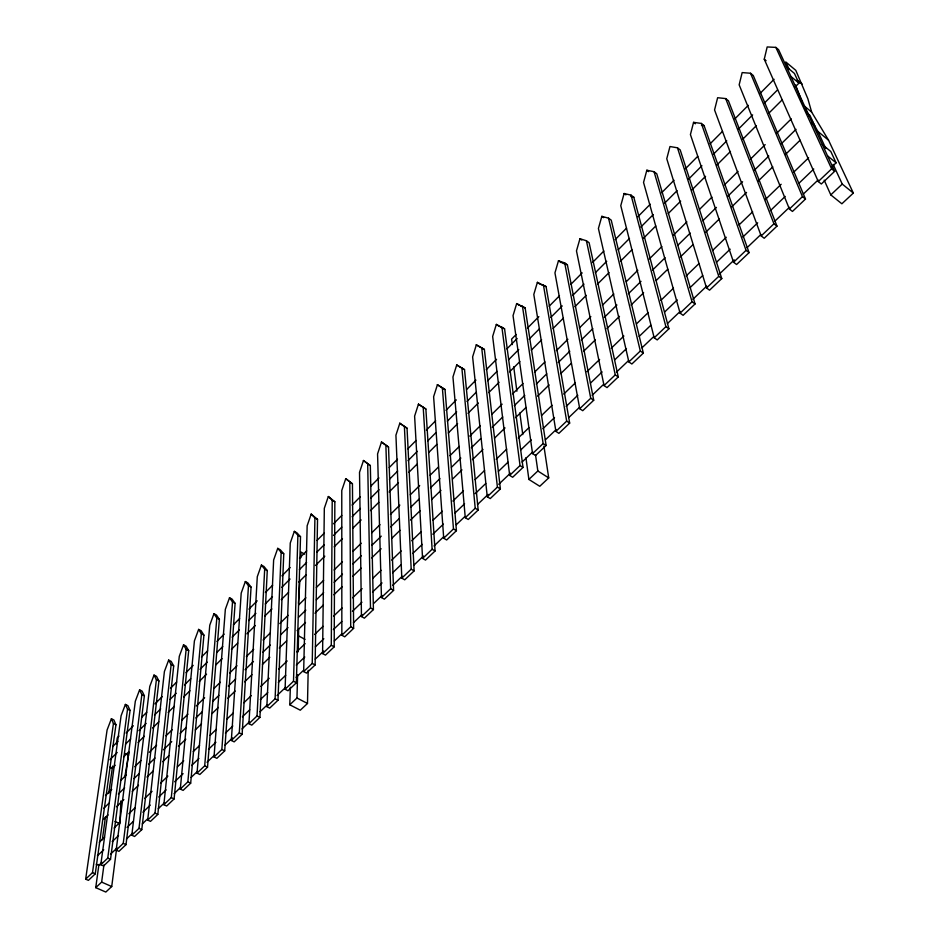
<?xml version="1.0" encoding="UTF-8"?>
<svg xmlns="http://www.w3.org/2000/svg" width="939" height="939" viewBox="0 0 939 939"><rect width="100%" height="100%" fill="white"/><g stroke="black" fill="none" stroke-linecap="round" stroke-linejoin="round"><path stroke-width="1.41" d="M334.19 646.842L334.847 501.766L328.333 496.52L324.319 508.292L322.582 653.567L325.469 655.117L334.19 646.842L331.291 645.269L332.218 500.229L328.333 496.52M315.117 664.965L317.535 519.396L311.185 514.079L307.147 525.817L303.661 671.573L306.548 673.099L315.117 664.965L312.229 663.427L314.917 517.882L311.185 514.079M290.351 687.219L289.787 704.778L300.292 710.201L307.487 703.475L308.192 670.282M289.787 704.778L296.97 698.006L297.604 674.918M298.25 651.83L298.637 628.884M300.856 557.684L301.008 552.062L304.588 554.092M296.372 682.759L300.515 536.744L296.924 532.836L294.33 531.357L290.257 543.059L285.092 689.261L287.968 690.752L296.372 682.759L293.496 681.256L297.898 535.253L294.33 531.357M277.979 700.248L283.754 553.81L280.315 549.808L277.733 548.353L273.636 560.02L266.852 706.621L269.716 708.1L277.979 700.248L275.104 698.769L281.16 552.343L277.733 548.353M120.955 800.873L119.805 823.656L114.945 821.437M259.903 717.419L267.275 570.595L263.988 566.51L261.406 565.078L257.286 576.722L248.929 723.687L251.781 725.131L259.903 717.419L257.04 715.964L264.681 569.163L261.406 565.078M298.485 603.437L299.858 580.431M242.133 734.298L251.065 587.121L247.908 582.943L245.337 581.546L241.194 593.143L231.323 740.46L234.163 741.869L242.133 734.298L239.292 732.866L248.471 585.701L245.337 581.546M224.691 750.883L235.102 603.378L232.086 599.129L229.515 597.744L225.348 609.317L214.022 756.94L216.85 758.325L224.691 750.883L221.85 749.475L232.52 601.993L229.515 597.744M207.531 767.175L219.386 619.388L216.498 615.057L213.951 613.695L209.761 625.233L197.014 773.126L199.831 774.487L207.531 767.175L204.702 765.801L216.815 618.026L213.951 613.695M190.676 783.196L203.916 635.14L201.157 630.738L198.622 629.4L194.408 640.903L180.288 789.053L183.105 790.392L190.676 783.196L187.859 781.847L180.288 789.053M187.859 781.847L201.357 633.802L198.622 629.4M174.102 798.936L188.692 650.657L186.063 646.173L183.528 644.858L179.29 656.326L163.856 804.7L166.661 806.014L174.102 798.936L171.297 797.61L163.856 804.7M171.297 797.61L186.133 649.342L183.528 644.858M157.811 814.418L173.692 665.939L171.191 661.385L168.656 660.094L164.407 671.514L147.693 820.087L150.486 821.379L157.811 814.418L155.005 813.127L147.693 820.087M155.005 813.127L171.144 664.636L168.656 660.094M141.777 829.653L158.926 680.986L156.543 676.362L154.019 675.094L149.759 686.479L131.8 835.217L134.582 836.485L141.777 829.653L138.995 828.374L131.8 835.217M138.995 828.374L156.39 679.707L154.019 675.094M126.014 844.631L144.383 695.799L142.106 691.116L139.594 689.86L135.322 701.222L116.166 850.112L118.936 851.356L126.014 844.631L123.244 843.375L116.166 850.112M123.244 843.375L141.859 694.543L139.594 689.86M98.924 864.467L95.743 887.66L105.825 892.05L111.729 886.533L116.682 847.952M124.852 776.799L128.972 752.315M110.52 859.349L130.052 710.4L127.892 705.647L125.392 704.414L121.096 715.729L100.79 864.749L103.548 865.969L110.52 859.349L107.75 858.117L100.79 864.749M107.75 858.117L127.54 709.156L125.392 704.414M95.743 887.66L101.635 882.108L103.936 864.948M116.448 743.794L117.258 737.854L119.007 736.094M95.262 873.845L115.943 724.779L113.889 719.967L111.389 718.758L107.081 730.037L85.66 879.15L88.407 880.359L95.262 873.845L92.503 872.636L85.66 879.15M102.316 839.842L105.497 816.648M108.678 793.467L112.586 766.095M92.503 872.636L113.431 723.558L111.389 718.758M764.264 59.204L767.175 46.95L775.849 47.384L778.584 49.685L834.665 171.321L821.32 183.997L818.28 181.556L764.264 59.204L766.095 60.73M693.569 122.352L690.423 134.57L733.559 262.239L736.587 264.505L749.076 252.65L704.074 125.603L701.339 123.432L693.569 122.352L695.388 123.784M646.83 170.241L643.544 182.436L680.094 313.145L683.111 315.316L695.06 303.954L656.772 173.785L654.049 171.708L646.83 170.241L648.638 171.614M624.118 193.504L620.773 205.676L654.201 337.794L657.218 339.918L668.92 328.791L633.79 197.202L631.067 195.159L624.118 193.504L625.914 194.854M601.829 216.346L598.413 228.494L628.86 361.926L631.865 364.003L643.332 353.111L611.242 220.172L608.531 218.177L601.829 216.346L603.624 217.66M579.95 238.752L576.476 250.889L604.035 385.565L607.04 387.596L618.261 376.926L589.117 242.72L586.406 240.76L579.95 238.752L581.746 240.055M558.47 260.76L554.949 272.873L579.727 408.711L582.72 410.695L593.718 400.249L567.402 264.845L564.691 262.92L558.47 260.76L561.158 262.662M537.378 282.357L533.81 294.447L555.911 431.388L558.893 433.337L569.668 423.102L546.075 286.571L537.378 282.357L540.066 284.235M516.673 303.579L513.046 315.645L532.566 453.619L535.547 455.521L546.111 445.485L525.136 307.898L516.673 303.579L519.349 305.41M496.332 324.413L492.658 336.455L509.689 475.392L512.659 477.258L523.011 467.434L504.572 328.85L496.332 324.413L498.996 326.22M476.343 344.883L472.622 356.902L487.259 496.754L490.228 498.586L500.37 488.937L484.371 349.425L476.343 344.883L484.371 349.425M456.706 365.001L452.95 376.985L465.274 517.694L468.232 519.478L478.174 510.03L464.523 369.637L456.706 365.001L464.523 369.637M437.421 384.767L433.618 396.728L443.713 538.223L446.659 539.984L456.413 530.711L445.027 389.509L437.421 384.767L445.027 389.509M418.454 404.193L414.615 416.118L422.562 558.365L425.496 560.09L435.062 550.993L425.872 409.028L418.454 404.193L425.872 409.028M399.814 423.289L395.929 435.18L401.798 578.131L404.732 579.809L414.122 570.889L407.045 428.207L399.814 423.289L407.045 428.207M381.492 442.058L377.572 453.924L381.445 597.521L384.356 599.164L393.582 590.408L388.535 447.07L381.492 442.058L388.535 447.07M363.475 460.521L359.52 472.352L361.456 616.547L364.367 618.167L373.417 609.575L370.33 465.603L363.475 460.521L370.33 465.603M345.752 478.667L341.773 490.475L341.843 635.222L344.742 636.818L353.616 628.379L352.442 483.831L345.752 478.667L352.442 483.831M516.157 334.519L511.591 339.132L512.342 344.566M112.715 746.564L117.88 741.364M126.131 733.03L133.35 725.753M141.601 717.419L146.766 712.22M155.017 703.886L162.247 696.597M170.499 688.275L176.685 682.031M185.969 672.653L193.199 665.375M201.451 657.042L207.636 650.797M216.932 641.431L224.151 634.142M233.435 624.775L239.621 618.519M248.917 609.153L257.169 600.831M265.42 592.497L272.639 585.208M281.935 575.842L290.186 567.52M299.471 558.142L306.689 550.864M317.006 540.453L324.237 533.164M333.521 523.798L341.773 515.464M352.09 505.053L360.341 496.731M370.659 486.32L378.922 477.986M389.239 467.575L397.49 459.253M407.808 448.842L416.059 440.508M426.376 430.097L435.661 420.731M445.99 410.32L456.307 399.908M466.624 389.509L475.909 380.131M486.226 369.72L496.543 359.308M506.86 348.909L517.178 338.498M527.495 328.087L538.845 316.631M549.162 306.22L559.48 295.808M570.83 284.364L582.18 272.909M592.497 262.497L603.847 251.053M615.198 239.598L626.548 228.142M637.898 216.698L650.281 204.209M661.631 192.753L674.014 180.265M685.364 168.809L697.736 156.32M710.119 143.82L722.502 131.331M734.885 118.842L748.301 105.309M759.651 93.853L774.088 79.287M109.98 759.721L117.222 752.456M125.509 744.146L130.674 738.958M138.96 730.648L146.202 723.382M154.477 715.072L160.686 708.839M170.006 699.496L176.215 693.264M184.49 684.954L190.699 678.721M200.019 669.378L207.261 662.112M216.569 652.769L222.778 646.537M232.097 637.194L239.339 629.916M248.659 620.573L255.901 613.308M265.209 603.965L272.463 596.688M281.77 587.345L290.045 579.034M299.365 569.691L306.607 562.426M316.959 552.038L324.201 544.773M333.509 535.43L341.796 527.119M352.137 516.732L360.423 508.433M370.764 498.046L379.051 489.735M389.403 479.348L397.678 471.049M408.031 460.662L417.339 451.319M427.691 440.931L435.966 432.621M447.351 421.2L456.659 411.857M467.012 401.469L476.331 392.126M487.717 380.706L497.024 371.363M508.41 359.942L518.762 349.554M529.103 339.167L539.456 328.779M550.841 317.359L562.226 305.938M572.567 295.55L583.952 284.13M595.338 272.709L606.723 261.288M618.108 249.868L629.494 238.447M640.868 227.027L653.286 214.562M664.671 203.141L677.089 190.676M688.475 179.255L701.926 165.757M713.311 154.336L726.763 140.838M738.148 129.406L752.644 114.875M764.017 103.454L777.48 89.956M115.239 765.262L112.128 768.372L109.687 767.222M123.537 756.987L128.725 751.81M138.068 742.491L144.289 736.282M152.588 728.007L158.82 721.786M168.151 712.478L174.372 706.269M183.715 696.949L189.936 690.74M199.279 681.421L206.545 674.179M215.876 664.859L222.097 658.65M231.44 649.33L237.661 643.121M247.004 633.813L255.302 625.527M264.645 616.207L271.899 608.965M281.242 599.645L288.508 592.403M298.872 582.051L306.137 574.809M315.481 565.489L324.812 556.181M334.155 546.862L342.453 538.587M352.829 528.234L361.128 519.948M370.471 510.628L378.769 502.353M389.145 492.001L398.476 482.681M408.852 472.34L417.151 464.054M428.56 452.668L436.87 444.393M448.279 433.008L457.61 423.689M467.986 413.336L478.362 402.984M488.738 392.631L499.114 382.279M509.49 371.938L519.866 361.585M531.274 350.2L541.65 339.848M553.071 328.462L563.435 318.11M574.856 306.724L586.265 295.339M597.673 283.954L609.094 272.568M620.503 261.183L631.912 249.797M643.332 238.412L655.774 225.982M668.228 213.564L680.681 201.146M692.09 189.76L705.576 176.297M716.997 164.912L730.483 151.461M742.925 139.042L756.411 125.58M768.865 113.161L782.351 99.71M794.805 87.28L798.948 83.148L794.429 73.442L786.471 66.786M105.485 795.556L111.741 789.37M121.143 780.098L126.354 774.957M134.711 766.717L140.967 760.531M149.324 752.292L156.625 745.085M166.027 735.812L172.283 729.638M181.685 720.366L187.941 714.192M196.298 705.952L204.643 697.712M214.045 688.44L220.301 682.254M229.703 672.993L237.004 665.774M246.394 656.514L253.706 649.295M263.096 640.034L270.409 632.816M279.799 623.555L288.156 615.315M298.59 605.009L305.891 597.803M316.337 587.509L323.638 580.29M334.084 569.996L342.43 561.757M352.864 551.451L361.222 543.212M371.656 532.918L380.002 524.678M390.448 514.372L399.838 505.112M410.273 494.806L419.674 485.533M430.109 475.24L438.466 467M449.945 455.673L459.335 446.401M469.782 436.107L480.216 425.801M491.696 414.475L502.13 404.169M512.577 393.875L523.011 383.57M534.491 372.243L544.937 361.949M556.416 350.611L567.895 339.284M579.375 327.957L590.854 316.631M602.345 305.304L613.824 293.966M626.348 281.606L637.827 270.279M649.319 258.953L661.842 246.593M673.322 235.266L686.89 221.874M699.414 209.514L711.938 197.155M724.474 184.795L738.042 171.403M750.566 159.043L765.179 144.629M776.659 133.303L791.272 118.877M103.677 808.397L108.912 803.256M118.337 794.007L124.629 787.844M134.054 778.595L139.289 773.466M148.714 764.217L155.005 758.055M163.386 749.838L171.755 741.622M180.135 733.394L186.427 727.232M195.852 717.983L202.131 711.821M212.613 701.55L218.893 695.388M228.318 686.139L235.654 678.956M245.079 669.707L253.46 661.49M262.885 652.241L270.221 645.046M280.691 634.776L288.027 627.581M298.496 617.31L305.832 610.115M316.302 599.845L323.638 592.65M334.108 582.38L342.489 574.163M352.97 563.893L361.339 555.677M371.821 545.395L381.246 536.157M390.671 526.908L399.052 518.692M410.578 507.389L418.958 499.172M430.473 487.869L439.898 478.62M451.424 467.317L460.849 458.079M471.319 447.797L480.756 438.56M492.271 427.257L502.752 416.986M514.267 405.683L524.748 395.413M536.263 384.11L546.744 373.839M558.259 362.536L569.785 351.233M581.3 339.93L592.826 328.638M604.352 317.335L616.911 305.011M628.437 293.707L641.008 281.371M652.535 270.08L665.094 257.744M677.665 245.419L690.235 233.095M702.806 220.771L716.422 207.413M727.948 196.11L742.608 181.732M754.134 170.428L768.795 156.038M781.365 143.714L796.026 129.336M103.889 819.031L108.091 814.935M116.495 806.742L123.842 799.582M132.246 791.389L138.549 785.239M146.942 777.058L153.245 770.907M162.693 761.693L168.997 755.555M178.445 746.341L185.805 739.169M195.253 729.955L201.545 723.816M212.05 713.57L218.353 707.431M227.801 698.217L235.149 691.045M244.61 681.831L251.957 674.672M262.451 664.425L269.81 657.265M279.259 648.051L286.606 640.879M297.111 630.644L305.504 622.451M314.964 613.237L323.356 605.045M333.861 594.81L342.266 586.617M352.759 576.382L361.163 568.189M371.668 557.954L381.117 548.74M391.61 538.493L400.014 530.312M410.519 520.065L419.968 510.851M431.517 499.595L440.966 490.381M452.516 479.113L461.976 469.899M472.47 459.664L482.975 449.429M494.524 438.161L505.029 427.926M515.523 417.679L526.028 407.444M537.577 396.188L549.127 384.92M560.677 373.663L571.182 363.416M583.776 351.139L595.326 339.871M606.887 328.615L619.482 316.326M631.031 305.058L643.638 292.78M656.232 280.491L667.782 269.223M680.388 256.946L692.994 244.656M705.588 232.367L719.239 219.057M731.845 206.768L746.54 192.436M758.09 181.18L772.797 166.849M785.391 154.559L800.098 140.228M99.288 842.271L104.558 837.177M114.065 828.01L120.392 821.907M128.843 813.749L135.169 807.646M144.676 798.479L152.059 791.342M160.51 783.196L167.893 776.072M177.389 766.905L183.727 760.79M193.223 751.623L199.561 745.507M210.113 735.319L216.451 729.216M227.003 719.028L233.342 712.912M243.894 702.736L251.276 695.599M260.784 686.432L269.223 678.287M278.73 669.12L287.17 660.974M296.665 651.807L305.116 643.649M314.612 634.482L323.063 626.336M333.615 616.148L342.054 608.003M352.618 597.814L362.114 588.647M372.666 578.471L381.117 570.313M391.669 560.125L401.164 550.958M411.728 540.782L421.224 531.615M432.832 520.406L442.339 511.239M452.891 501.05L463.443 490.874M475.052 479.665L484.559 470.498M496.168 459.288L506.72 449.112M518.328 437.903L528.892 427.714M541.557 415.496L552.109 405.308M563.717 394.098L575.325 382.901M586.945 371.691L599.61 359.473M611.219 348.263L623.883 336.045M636.548 323.826L648.168 312.617M660.833 300.398L673.498 288.167M686.163 275.949L698.827 263.73M712.548 250.49L726.27 237.25M738.934 225.02L752.655 211.78M765.332 199.561L781.166 184.279M793.831 172.06L808.608 157.799M97.374 855.84L103.724 849.76M112.187 841.637L118.537 835.557M127.011 827.435L133.361 821.355M142.881 812.223L150.287 805.122M158.75 797L166.156 789.899M174.631 781.788L183.093 773.666M191.556 765.555L198.962 758.454M208.493 749.322L215.9 742.221M225.419 733.089L232.825 725.988M242.344 716.856L249.762 709.755M260.338 699.614L267.744 692.513M278.331 682.36L285.738 675.258M296.313 665.117L304.788 657.007M315.363 646.854L323.826 638.743M333.357 629.611L341.819 621.501M352.407 611.348L361.926 602.216M372.513 592.075L382.032 582.943M392.608 572.802L401.082 564.679M412.714 553.529L422.245 544.397M432.82 534.244L443.408 524.103M455.051 512.94L464.57 503.82M475.157 493.668L485.733 483.526M498.433 471.355L507.952 462.223M520.652 450.051L531.239 439.898M542.883 428.747L554.515 417.585M566.158 406.423L577.802 395.26M590.49 383.089L602.134 371.926M614.834 359.754L626.477 348.604M639.177 336.42L650.809 325.27M664.566 312.077L677.265 299.905M689.965 287.733L702.665 275.55M716.422 262.368L730.178 249.175M742.878 237.004L757.691 222.801M770.391 210.629L785.204 196.427M798.96 183.234L813.773 169.032M101.987 862.342L98.806 865.371L96.212 864.22M110.473 854.255L116.835 848.187M126.389 839.09L132.751 833.022M142.294 823.926L147.599 818.878M158.21 808.761L164.571 802.704M174.126 793.608L180.488 787.539M191.098 777.433L197.46 771.365M207.014 762.268L214.432 755.191M225.043 745.085L232.473 738.007M242.016 728.91L249.445 721.833M260.056 711.727L267.474 704.649M277.028 695.553L285.515 687.465M296.125 677.359L303.543 670.282M315.222 659.155L323.709 651.067M334.307 640.961L341.737 633.884M353.404 622.768L361.891 614.681M373.569 603.566L382.056 595.479M392.655 585.373L402.209 576.264M413.876 565.149L423.419 556.052M434.029 545.946L443.584 536.85M456.307 524.713L464.793 516.626M477.528 504.501L488.139 494.395M498.738 484.278L510.417 473.162M522.084 462.047L532.695 451.941M545.418 439.804L556.029 429.698M568.764 417.562L579.363 407.456M592.098 395.331L603.765 384.204M616.5 372.079L628.168 360.963M641.959 347.817L653.626 336.702M667.418 323.556L680.153 311.431M692.876 299.295L706.668 286.16M719.403 274.024L734.251 259.88M746.986 247.743L760.778 234.609M774.569 221.463L789.417 207.308M803.209 194.173L818.057 180.018M831.848 166.872L836.097 162.834L830.815 151.508L822.329 144.559M197.014 773.126L204.702 765.801M214.022 756.94L221.85 749.475M231.323 740.46L239.292 732.866M248.929 723.687L257.04 715.964M266.852 706.621L275.104 698.769M285.092 689.261L293.496 681.256M303.661 671.573L312.229 663.427M322.582 653.567L331.291 645.269M341.843 635.222L350.717 626.771L349.813 482.27M361.456 616.547L370.494 607.932L367.689 464.007M381.445 597.521L390.647 588.741L385.882 445.438M401.798 578.131L411.188 569.187L404.392 426.552M422.562 558.365L432.128 549.256L423.207 407.338M443.713 538.223L453.467 528.939L442.363 387.795M465.274 517.694L475.216 508.222L461.859 367.9M487.259 496.754L497.412 487.095L481.684 347.653M509.689 475.392L520.042 465.544L501.884 327.042M532.566 453.619L543.129 443.56L522.436 306.055M555.911 431.388L566.675 421.13L543.376 284.681M579.727 408.711L590.725 398.242L564.691 262.92M604.035 385.565L615.268 374.872L586.406 240.76M628.86 361.926L640.316 351.01L608.531 218.177M654.201 337.794L665.904 326.655L631.067 195.159M680.094 313.145L692.043 301.759L654.049 171.708M706.539 287.968L718.758 276.336L677.465 147.81L669.976 146.531L666.76 158.738L706.539 287.968L709.555 290.186L721.774 278.578L680.2 149.923L677.465 147.81M733.559 262.239L746.047 250.349L701.339 123.432M761.177 235.935L773.936 223.787L725.683 98.583L717.631 97.715L714.556 109.945L761.177 235.935L764.205 238.26L776.964 226.135L728.429 100.79L725.683 98.583M789.417 209.045L802.458 196.627L750.519 73.242L742.162 72.585L739.157 84.827L789.417 209.045L792.446 211.439L805.498 199.033L753.254 75.496L750.519 73.242M818.28 181.556L831.625 168.856L775.849 47.384M543.927 446.107L548.716 477.904L539.761 486.285L528.88 479.43L537.836 470.991L535.559 455.122M789.23 69.463L785.743 61.927L795.791 70.343L807.857 98.748L811.648 112.093L828.538 140.181L853.34 193.07L841.872 203.786L830.792 194.889L842.248 184.079L833.116 164.337M701.48 125.239L704.074 125.603M631.008 196.533L633.79 197.202M562.402 263.096L567.402 264.845M541.263 284.705L546.075 286.571M520.499 305.914L525.136 307.898M101.635 882.108L111.729 886.533M500.111 326.749L504.572 328.85M125.11 753.524L128.608 755.191M113.431 723.558L115.943 724.779M127.54 709.156L130.052 710.4M141.859 694.543L144.383 695.799M156.39 679.707L158.926 680.986M171.144 664.636L173.692 665.939M186.133 649.342L188.692 650.657M296.97 698.006L307.487 703.475M201.357 633.802L203.916 635.14M216.815 618.026L219.386 619.388M298.684 635.961L304.999 639.365M232.52 601.993L235.102 603.378M248.471 585.701L251.065 587.121M350.717 626.771L353.616 628.379M264.681 569.163L267.275 570.595M370.494 607.932L373.417 609.575M281.16 552.343L283.754 553.81M297.898 535.253L300.515 536.744M390.647 588.741L393.582 590.408M411.188 569.187L414.122 570.889M314.917 517.882L317.535 519.396M332.218 500.229L334.847 501.766M432.128 549.256L435.062 550.993M453.467 528.939L456.413 530.711M475.216 508.222L478.174 510.03M497.412 487.095L500.37 488.937M520.042 465.544L523.011 467.434M537.836 470.991L548.716 477.904M543.129 443.56L546.111 445.485M566.675 421.13L569.668 423.102M590.725 398.242L593.718 400.249M615.268 374.872L618.261 376.926M640.316 351.01L643.332 353.111M665.904 326.655L668.92 328.791M692.043 301.759L695.06 303.954M718.758 276.336L721.774 278.578M746.047 250.349L749.076 252.65M773.936 223.787L776.964 226.135M802.458 196.627L805.498 199.033M842.248 184.079L853.34 193.07M831.625 168.856L834.665 171.321M827.529 155.851L836.097 162.834M811.683 123.326L814.794 125.885L809.934 115.368L806.847 112.821M810.873 118.877L817.904 131.437L828.538 140.181M803.162 105.074L811.648 112.093M797.223 79.991L802.305 84.228M790.931 76.458L798.948 83.148M805.263 108.83L809.477 116.366M817.904 131.437L825.815 148.55M824.207 180.171L830.792 194.889M795.638 85.073L802.657 103.736M516.873 391.211L513.739 366.75M519.83 412.902L522.777 434.593M525.934 457.739L528.88 479.43"/></g></svg>
